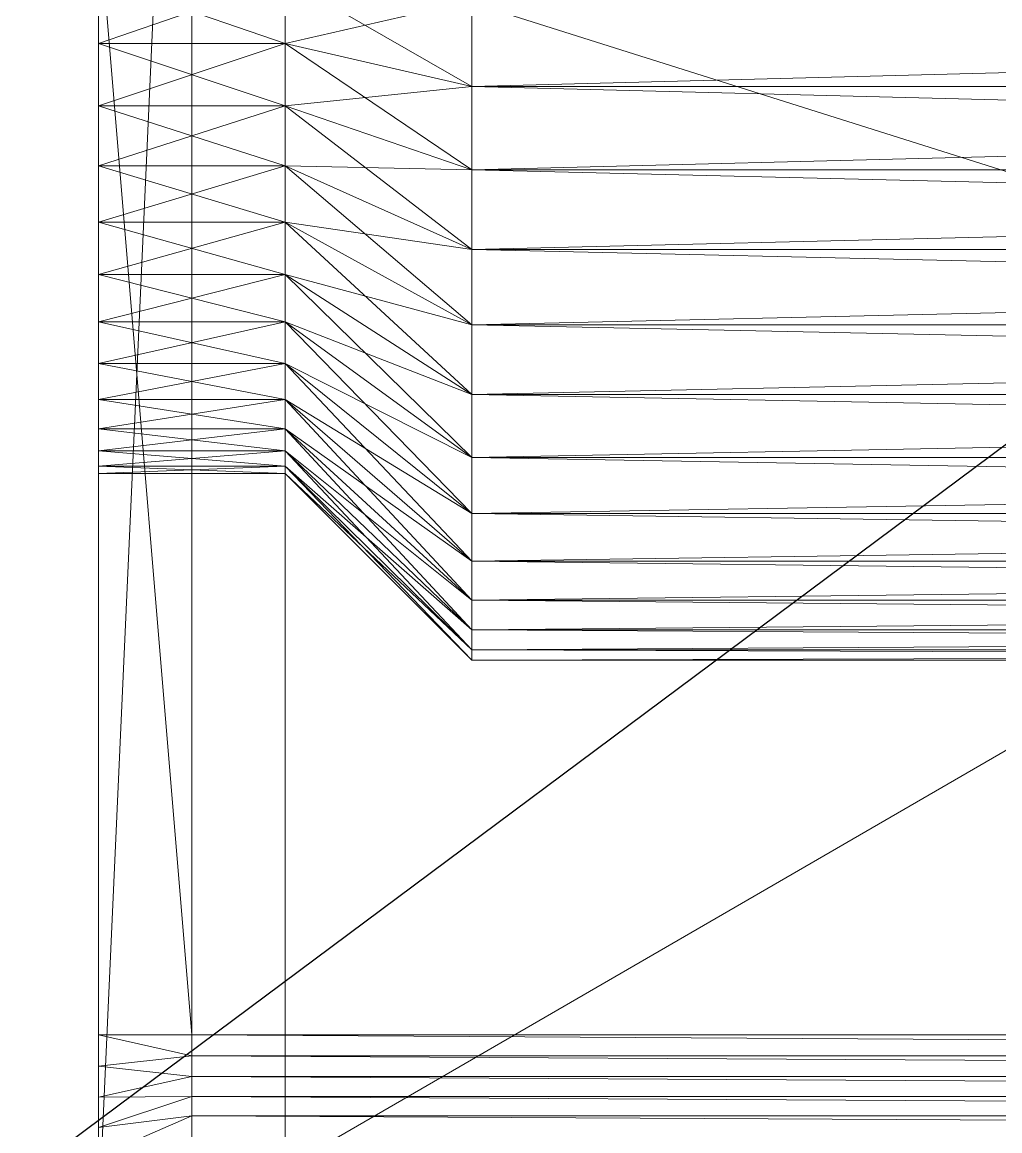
# Model space of a CAD drawing. Header units: millimetres. Extents: x 0 to 420, y 0 to 297.
# Drawn here: x 79.824 to 80.478, y 260.295 to 261.037 of the extents above; entities that cross this region are included whole.
import ezdxf

# ---------------------------------------------------------------- set-up
doc = ezdxf.new("R2010")
doc.units = ezdxf.units.MM
doc.layers.add('1', color=7, linetype='Continuous', true_color=0xffffff)
doc.layers.add('171', color=7, linetype='Continuous', true_color=0xffffff)
doc.dimstyles.get("Standard").update_dxf_attribs({"dimtxt": 0.18, "dimasz": 0.18, "dimexe": 0.18, "dimexo": 0.0625, "dimgap": 0.09, "dimtad": 0, "dimtih": 1, "dimtoh": 1, "dimdec": 4, "dimzin": 0, "dimdsep": 46, "dimtxsty": 'Standard', "dimcen": 0.09, "dimadec": 0, "dimazin": 0, "dimtfac": 1, "dimtdec": 4, "dimtofl": 0, "dimtmove": 0, "dimatfit": 3, "dimfxl": 1, "dimtolj": 1, "dimtzin": 0, "dimarcsym": 0})

msp = doc.modelspace()

# ---------------------------------------------------------------- linework, layer by layer
at = {"layer": '1', "color": 3, "linetype": 'Continuous', "lineweight": 18}
for p, q in [((79.875, 261.60937), (79.875, 260.23437)), ((79.875, 260.23437), (79.875, 261.60937)), ((79.9375, 261.60937), (79.875, 260.23437)), ((79.875, 260.23437), (79.9375, 261.60937)), ((79.9375, 260.23437), (79.9375, 261.60937)), ((82.3125, 261.60937), (79.9375, 260.23437)), ((79.9375, 260.23437), (82.3125, 261.60937)), ((79.9375, 261.60937), (79.9375, 260.23437)), ((79.875, 261.02289), (79.875, 261.10938)), ((79.875, 261.10938), (79.9375, 260.35937)), ((79.875, 261.10938), (79.875, 260.35937)), ((79.9375, 260.35937), (79.875, 261.10938)), ((79.875, 260.35937), (79.875, 261.10938)), ((79.875, 261.10938), (79.875, 261.02289)), ((79.9375, 261.10938), (82.3125, 260.35937)), ((79.9375, 260.35937), (79.9375, 261.10938)), ((79.9375, 261.10938), (79.9375, 260.35937)), ((82.3125, 260.35937), (79.9375, 261.10938)), ((79.875, 261.06584), (80, 261.02289)), ((79.875, 261.06584), (79.875, 261.02289)), ((80, 261.02289), (79.875, 261.06584)), ((79.875, 261.02289), (79.875, 261.06584)), ((80, 261.06584), (79.875, 261.02289)), ((79.875, 261.02289), (80, 261.06584)), ((79.875, 261.06584), (79.875, 261.02289)), ((79.875, 260.23437), (79.875, 261.06584)), ((79.875, 261.06584), (79.875, 260.23437)), ((79.875, 261.02289), (79.875, 261.06584)), ((80, 261.02289), (80, 261.06584)), ((80, 261.02289), (80, 261.06584)), ((80, 261.06584), (80, 261.02289)), ((80, 261.06584), (80.125, 260.99407)), ((80.125, 260.99407), (80, 261.06584)), ((80, 261.06584), (80, 261.02289)), ((80.125, 261.05133), (80, 261.02289)), ((80, 261.02289), (80.125, 261.05133)), ((80.125, 260.99407), (80.125, 261.05133)), ((80.125, 261.05133), (80.125, 260.99407)), ((80.125, 261.05133), (80.125, 260.99407)), ((80.125, 260.99407), (80.125, 261.05133)), ((82.3125, 261.05133), (80.125, 260.99407)), ((80.125, 260.99407), (82.3125, 261.05133)), ((79.875, 261.02289), (80, 261.02289)), ((80, 261.02289), (79.875, 261.02289)), ((79.875, 261.02289), (80, 260.98112)), ((80, 261.02289), (79.875, 261.02289)), ((79.875, 261.02289), (79.875, 260.98112)), ((80, 260.98112), (79.875, 261.02289)), ((79.875, 260.98112), (79.875, 261.02289)), ((80, 261.02289), (79.875, 260.98112)), ((79.875, 261.02289), (80, 261.02289)), ((79.875, 260.98112), (80, 261.02289)), ((79.875, 260.35937), (79.875, 261.02289)), ((79.875, 261.02289), (79.875, 260.98112)), ((79.875, 261.02289), (79.875, 260.35937)), ((79.875, 260.23437), (79.875, 261.02289)), ((79.875, 261.02289), (79.875, 260.23437)), ((79.875, 260.98112), (79.875, 261.02289)), ((80, 261.02289), (80.125, 260.99407)), ((80.125, 260.99407), (80, 261.02289)), ((80, 260.98112), (80, 261.02289)), ((80, 260.98112), (80, 261.02289)), ((80, 261.02289), (80.125, 260.99407)), ((80, 261.02289), (80, 260.98112)), ((80, 261.02289), (80.125, 260.93836)), ((80.125, 260.99407), (80, 261.02289)), ((80.125, 260.93836), (80, 261.02289)), ((80, 261.02289), (80, 260.98112)), ((80.125, 260.99407), (80, 260.98112)), ((80, 260.98112), (80.125, 260.99407)), ((80.125, 260.99407), (82.3125, 260.99407)), ((82.3125, 260.99407), (80.125, 260.99407)), ((80.125, 260.99407), (82.3125, 260.93836)), ((82.3125, 260.99407), (80.125, 260.99407)), ((80.125, 260.93836), (80.125, 260.99407)), ((80.125, 260.99407), (80.125, 260.93836)), ((82.3125, 260.93836), (80.125, 260.99407)), ((80.125, 260.99407), (80.125, 260.93836)), ((80.125, 260.93836), (80.125, 260.99407)), ((82.3125, 260.99407), (80.125, 260.93836)), ((80.125, 260.99407), (82.3125, 260.99407)), ((80.125, 260.93836), (82.3125, 260.99407)), ((79.875, 260.98112), (80, 260.98112)), ((80, 260.98112), (79.875, 260.98112)), ((79.875, 260.98112), (80, 260.94108)), ((80, 260.98112), (79.875, 260.98112)), ((79.875, 260.98112), (79.875, 260.94108)), ((80, 260.94108), (79.875, 260.98112)), ((79.875, 260.94108), (79.875, 260.98112)), ((80, 260.98112), (79.875, 260.94108)), ((79.875, 260.98112), (80, 260.98112)), ((79.875, 260.94108), (80, 260.98112)), ((79.875, 260.98112), (79.875, 260.35937)), ((79.875, 260.33838), (79.875, 260.98112)), ((79.875, 260.98112), (79.875, 260.94108)), ((79.875, 260.98112), (79.875, 260.33838)), ((79.875, 260.35937), (79.875, 260.98112)), ((79.875, 260.23437), (79.875, 260.98112)), ((79.875, 260.19939), (79.875, 260.98112)), ((79.875, 260.98112), (79.875, 260.23437)), ((79.875, 260.16484), (79.875, 260.98112)), ((79.875, 260.98112), (79.875, 260.19939)), ((79.875, 260.13116), (79.875, 260.98112)), ((79.875, 260.98112), (79.875, 260.16484)), ((79.875, 260.09879), (79.875, 260.98112)), ((79.875, 260.98112), (79.875, 260.13116)), ((79.875, 260.98112), (79.875, 260.06811)), ((79.875, 260.94108), (79.875, 260.98112)), ((79.875, 260.06811), (79.875, 260.98112)), ((79.875, 260.98112), (79.875, 260.09879)), ((80, 260.94108), (80, 260.98112)), ((80, 260.98112), (80, 260.94108)), ((80, 260.98112), (80.125, 260.93836)), ((80, 260.98112), (80.125, 260.93836)), ((80, 260.94108), (80, 260.98112)), ((80.125, 260.93836), (80, 260.98112)), ((80, 260.98112), (80.125, 260.88498)), ((80.125, 260.93836), (80, 260.98112)), ((80.125, 260.88498), (80, 260.98112)), ((80, 260.98112), (80, 260.94108)), ((79.875, 260.94108), (80, 260.94108)), ((80, 260.94108), (79.875, 260.94108)), ((79.875, 260.94108), (80, 260.90331)), ((80, 260.94108), (79.875, 260.94108)), ((79.875, 260.94108), (79.875, 260.90331)), ((80, 260.90331), (79.875, 260.94108)), ((79.875, 260.90331), (79.875, 260.94108)), ((80, 260.94108), (79.875, 260.90331)), ((79.875, 260.94108), (80, 260.94108)), ((79.875, 260.90331), (80, 260.94108)), ((79.875, 260.94108), (79.875, 260.33838)), ((79.875, 260.94108), (79.875, 260.31765)), ((79.875, 260.33838), (79.875, 260.94108)), ((79.875, 260.94108), (79.875, 260.29745)), ((79.875, 260.31765), (79.875, 260.94108)), ((79.875, 260.94108), (79.875, 260.27802)), ((79.875, 260.29745), (79.875, 260.94108)), ((79.875, 260.94108), (79.875, 260.25962)), ((79.875, 260.27802), (79.875, 260.94108)), ((79.875, 260.94108), (79.875, 260.24247)), ((79.875, 260.25962), (79.875, 260.94108)), ((79.875, 260.24247), (79.875, 260.94108)), ((79.875, 260.94108), (79.875, 260.90331)), ((79.875, 260.06811), (79.875, 260.94108)), ((79.875, 260.03953), (79.875, 260.94108)), ((79.875, 260.94108), (79.875, 260.06811)), ((79.875, 260.0134), (79.875, 260.94108)), ((79.875, 260.94108), (79.875, 260.03953)), ((79.875, 259.99005), (79.875, 260.94108)), ((79.875, 260.94108), (79.875, 260.0134)), ((79.875, 259.96977), (79.875, 260.94108)), ((79.875, 260.94108), (79.875, 259.99005)), ((79.875, 259.95282), (79.875, 260.94108)), ((79.875, 260.94108), (79.875, 259.96977)), ((79.875, 259.93941), (79.875, 260.94108)), ((79.875, 260.94108), (79.875, 259.95282)), ((79.875, 259.92971), (79.875, 260.94108)), ((79.875, 260.94108), (79.875, 259.93941)), ((79.875, 259.92384), (79.875, 260.94108)), ((79.875, 260.94108), (79.875, 259.92971)), ((79.875, 260.94108), (79.875, 259.92384)), ((79.875, 260.90331), (79.875, 260.94108)), ((80.125, 260.93836), (80, 260.94108)), ((80, 260.90331), (80, 260.94108)), ((80, 260.94108), (80, 260.90331)), ((80, 260.94108), (80.125, 260.88498)), ((80, 260.94108), (80.125, 260.88498)), ((80, 260.90331), (80, 260.94108)), ((80.125, 260.88498), (80, 260.94108)), ((80, 260.94108), (80.125, 260.93836)), ((80, 260.94108), (80.125, 260.83462)), ((80.125, 260.88498), (80, 260.94108)), ((80.125, 260.83462), (80, 260.94108)), ((80, 260.94108), (80, 260.90331)), ((80.125, 260.93836), (82.3125, 260.93836)), ((82.3125, 260.93836), (80.125, 260.93836)), ((80.125, 260.93836), (82.3125, 260.88498)), ((82.3125, 260.93836), (80.125, 260.93836)), ((80.125, 260.88498), (80.125, 260.93836)), ((80.125, 260.93836), (80.125, 260.88498)), ((82.3125, 260.88498), (80.125, 260.93836)), ((80.125, 260.93836), (80.125, 260.88498)), ((80.125, 260.88498), (80.125, 260.93836)), ((82.3125, 260.93836), (80.125, 260.88498)), ((80.125, 260.93836), (82.3125, 260.93836)), ((80.125, 260.88498), (82.3125, 260.93836)), ((79.875, 260.90331), (80, 260.90331)), ((80, 260.90331), (79.875, 260.90331)), ((79.875, 260.90331), (80, 260.86833)), ((80, 260.90331), (79.875, 260.90331)), ((79.875, 260.90331), (79.875, 260.86833)), ((80, 260.86833), (79.875, 260.90331)), ((79.875, 260.86833), (79.875, 260.90331)), ((80, 260.90331), (79.875, 260.86833)), ((79.875, 260.90331), (80, 260.90331)), ((79.875, 260.86833), (80, 260.90331)), ((79.875, 260.90331), (79.875, 260.24247)), ((79.875, 259.92384), (79.875, 260.90331)), ((79.875, 259.92187), (79.875, 260.90331)), ((79.875, 260.90331), (79.875, 259.92384)), ((79.875, 260.90331), (79.875, 259.92187)), ((79.875, 260.86833), (79.875, 260.90331)), ((79.875, 260.90331), (79.875, 259.92187)), ((79.875, 260.24247), (79.875, 260.90331)), ((79.875, 259.92187), (79.875, 260.90331)), ((79.875, 260.90331), (79.875, 260.86833)), ((80.125, 260.88498), (80, 260.90331)), ((80, 260.86833), (80, 260.90331)), ((80, 260.90331), (80, 260.86833)), ((80, 260.90331), (80.125, 260.83462)), ((80, 260.90331), (80.125, 260.83462)), ((80, 260.86833), (80, 260.90331)), ((80.125, 260.83462), (80, 260.90331)), ((80, 260.90331), (80.125, 260.88498)), ((80, 260.90331), (80.125, 260.78798)), ((80.125, 260.83462), (80, 260.90331)), ((80.125, 260.78798), (80, 260.90331)), ((80, 260.90331), (80, 260.86833)), ((80.125, 260.88498), (82.3125, 260.88498)), ((82.3125, 260.88498), (80.125, 260.88498)), ((80.125, 260.88498), (82.3125, 260.83462)), ((82.3125, 260.88498), (80.125, 260.88498)), ((80.125, 260.83462), (80.125, 260.88498)), ((80.125, 260.88498), (80.125, 260.83462)), ((82.3125, 260.83462), (80.125, 260.88498)), ((80.125, 260.88498), (80.125, 260.83462)), ((80.125, 260.83462), (80.125, 260.88498)), ((82.3125, 260.88498), (80.125, 260.83462)), ((80.125, 260.88498), (82.3125, 260.88498)), ((80.125, 260.83462), (82.3125, 260.88498)), ((79.875, 260.86833), (80, 260.86833)), ((80, 260.86833), (79.875, 260.86833)), ((79.875, 260.86833), (80, 260.83661)), ((80, 260.86833), (79.875, 260.86833)), ((79.875, 260.86833), (79.875, 260.83661)), ((80, 260.83661), (79.875, 260.86833)), ((79.875, 260.83661), (79.875, 260.86833)), ((80, 260.86833), (79.875, 260.83661)), ((79.875, 260.86833), (80, 260.86833)), ((79.875, 260.83661), (80, 260.86833)), ((79.875, 259.92187), (79.875, 260.86833)), ((79.875, 260.86833), (79.875, 259.92187)), ((79.875, 260.83661), (79.875, 260.86833)), ((79.875, 260.86833), (79.875, 259.92187)), ((79.875, 259.92187), (79.875, 260.86833)), ((79.875, 260.86833), (79.875, 260.83661)), ((80, 260.83661), (80, 260.86833)), ((80, 260.86833), (80, 260.83661)), ((80.125, 260.83462), (80, 260.86833)), ((80, 260.86833), (80.125, 260.78798)), ((80, 260.86833), (80.125, 260.78798)), ((80, 260.83661), (80, 260.86833)), ((80.125, 260.78798), (80, 260.86833)), ((80, 260.86833), (80.125, 260.83462)), ((80, 260.86833), (80.125, 260.74569)), ((80.125, 260.78798), (80, 260.86833)), ((80.125, 260.74569), (80, 260.86833)), ((80, 260.86833), (80, 260.83661)), ((79.875, 260.83661), (80, 260.83661)), ((80, 260.83661), (79.875, 260.83661)), ((79.875, 260.83661), (80, 260.80858)), ((80, 260.83661), (79.875, 260.83661)), ((79.875, 260.83661), (79.875, 260.80858)), ((80, 260.80858), (79.875, 260.83661)), ((79.875, 260.80858), (79.875, 260.83661)), ((80, 260.83661), (79.875, 260.80858)), ((79.875, 260.83661), (80, 260.83661)), ((79.875, 260.80858), (80, 260.83661)), ((79.875, 259.92187), (79.875, 260.83661)), ((79.875, 260.83661), (79.875, 259.92187)), ((79.875, 260.80858), (79.875, 260.83661)), ((79.875, 259.92187), (79.875, 260.83661)), ((79.875, 260.83661), (79.875, 260.80858)), ((79.875, 260.83661), (79.875, 259.92187)), ((80, 260.80858), (80, 260.83661)), ((80, 260.83661), (80, 260.80858)), ((80.125, 260.78798), (80, 260.83661)), ((80, 260.83661), (80.125, 260.74569)), ((80, 260.83661), (80.125, 260.74569)), ((80, 260.80858), (80, 260.83661)), ((80.125, 260.74569), (80, 260.83661)), ((80, 260.83661), (80.125, 260.78798)), ((80, 260.83661), (80.125, 260.70831)), ((80.125, 260.74569), (80, 260.83661)), ((80.125, 260.70831), (80, 260.83661)), ((80, 260.83661), (80, 260.80858)), ((80.125, 260.83462), (82.3125, 260.83462)), ((82.3125, 260.83462), (80.125, 260.83462)), ((80.125, 260.83462), (82.3125, 260.78798)), ((82.3125, 260.83462), (80.125, 260.83462)), ((80.125, 260.78798), (80.125, 260.83462)), ((80.125, 260.83462), (80.125, 260.78798)), ((82.3125, 260.78798), (80.125, 260.83462)), ((80.125, 260.83462), (80.125, 260.78798)), ((80.125, 260.78798), (80.125, 260.83462)), ((82.3125, 260.83462), (80.125, 260.78798)), ((80.125, 260.83462), (82.3125, 260.83462)), ((80.125, 260.78798), (82.3125, 260.83462)), ((79.875, 260.80858), (80, 260.80858)), ((80, 260.80858), (79.875, 260.80858)), ((79.875, 260.80858), (80, 260.78462)), ((80, 260.80858), (79.875, 260.80858)), ((79.875, 260.80858), (79.875, 260.78462)), ((80, 260.78462), (79.875, 260.80858)), ((79.875, 260.78462), (79.875, 260.80858)), ((80, 260.80858), (79.875, 260.78462)), ((79.875, 260.80858), (80, 260.80858)), ((79.875, 260.78462), (80, 260.80858)), ((79.875, 259.92187), (79.875, 260.80858)), ((79.875, 260.80858), (79.875, 259.92187)), ((79.875, 260.78462), (79.875, 260.80858)), ((79.875, 259.92187), (79.875, 260.80858)), ((79.875, 260.80858), (79.875, 260.78462)), ((79.875, 260.80858), (79.875, 259.92187)), ((80, 260.78462), (80, 260.80858)), ((80, 260.80858), (80, 260.78462)), ((80.125, 260.74569), (80, 260.80858)), ((80, 260.80858), (80.125, 260.70831)), ((80, 260.80858), (80.125, 260.70831)), ((80, 260.78462), (80, 260.80858)), ((80.125, 260.70831), (80, 260.80858)), ((80, 260.80858), (80.125, 260.74569)), ((80, 260.80858), (80.125, 260.67636)), ((80.125, 260.70831), (80, 260.80858)), ((80.125, 260.67636), (80, 260.80858)), ((80, 260.80858), (80, 260.78462)), ((79.875, 260.78462), (80, 260.78462)), ((80, 260.78462), (79.875, 260.78462)), ((79.875, 260.78462), (80, 260.76504)), ((80, 260.78462), (79.875, 260.78462)), ((79.875, 260.78462), (79.875, 260.76504)), ((80, 260.76504), (79.875, 260.78462)), ((79.875, 260.76504), (79.875, 260.78462)), ((80, 260.78462), (79.875, 260.76504)), ((79.875, 260.78462), (80, 260.78462)), ((79.875, 260.76504), (80, 260.78462)), ((79.875, 259.92187), (79.875, 260.78462)), ((79.875, 260.78462), (79.875, 259.92187)), ((79.875, 260.76504), (79.875, 260.78462)), ((79.875, 259.92187), (79.875, 260.78462)), ((79.875, 260.78462), (79.875, 260.76504)), ((79.875, 260.78462), (79.875, 259.92187)), ((80, 260.76504), (80, 260.78462)), ((80, 260.78462), (80, 260.76504)), ((80.125, 260.70831), (80, 260.78462)), ((80, 260.78462), (80.125, 260.67636)), ((80, 260.78462), (80.125, 260.67636)), ((80, 260.76504), (80, 260.78462)), ((80.125, 260.67636), (80, 260.78462)), ((80, 260.78462), (80.125, 260.70831)), ((80, 260.78462), (80.125, 260.65027)), ((80.125, 260.67636), (80, 260.78462)), ((80.125, 260.65027), (80, 260.78462)), ((80, 260.78462), (80, 260.76504)), ((80.125, 260.78798), (82.3125, 260.78798)), ((82.3125, 260.78798), (80.125, 260.78798)), ((80.125, 260.78798), (82.3125, 260.74569)), ((82.3125, 260.78798), (80.125, 260.78798)), ((80.125, 260.74569), (80.125, 260.78798)), ((80.125, 260.78798), (80.125, 260.74569)), ((82.3125, 260.74569), (80.125, 260.78798)), ((80.125, 260.78798), (80.125, 260.74569)), ((80.125, 260.74569), (80.125, 260.78798)), ((82.3125, 260.78798), (80.125, 260.74569)), ((80.125, 260.78798), (82.3125, 260.78798)), ((80.125, 260.74569), (82.3125, 260.78798)), ((79.875, 260.76504), (80, 260.76504)), ((80, 260.76504), (79.875, 260.76504)), ((79.875, 260.76504), (80, 260.75013)), ((80, 260.76504), (79.875, 260.76504)), ((79.875, 260.76504), (79.875, 260.75013)), ((80, 260.75013), (79.875, 260.76504)), ((79.875, 260.75013), (79.875, 260.76504)), ((80, 260.76504), (79.875, 260.75013)), ((79.875, 260.76504), (80, 260.76504)), ((79.875, 260.75013), (80, 260.76504)), ((79.875, 259.92187), (79.875, 260.76504)), ((79.875, 260.76504), (79.875, 259.92187)), ((79.875, 260.75013), (79.875, 260.76504)), ((79.875, 259.92187), (79.875, 260.76504)), ((79.875, 260.76504), (79.875, 260.75013)), ((79.875, 260.76504), (79.875, 259.92187)), ((80, 260.75013), (80, 260.76504)), ((80, 260.76504), (80, 260.75013)), ((80.125, 260.67636), (80, 260.76504)), ((80, 260.76504), (80.125, 260.65027)), ((80, 260.76504), (80.125, 260.65027)), ((80, 260.75013), (80, 260.76504)), ((80.125, 260.65027), (80, 260.76504)), ((80, 260.76504), (80.125, 260.67636)), ((80, 260.76504), (80.125, 260.63038)), ((80.125, 260.65027), (80, 260.76504)), ((80.125, 260.63038), (80, 260.76504)), ((80, 260.76504), (80, 260.75013)), ((79.875, 260.75013), (80, 260.75013)), ((80, 260.75013), (79.875, 260.75013)), ((79.875, 260.75013), (80, 260.74007)), ((80, 260.75013), (79.875, 260.75013)), ((79.875, 260.75013), (79.875, 260.74007)), ((80, 260.74007), (79.875, 260.75013)), ((79.875, 260.74007), (79.875, 260.75013)), ((80, 260.75013), (79.875, 260.74007)), ((79.875, 260.75013), (80, 260.75013)), ((79.875, 260.74007), (80, 260.75013)), ((79.875, 260.75013), (79.875, 259.92187)), ((79.875, 260.74007), (79.875, 260.75013)), ((79.875, 259.92187), (79.875, 260.75013)), ((79.875, 260.75013), (79.875, 259.92187)), ((79.875, 259.92187), (79.875, 260.75013)), ((79.875, 260.75013), (79.875, 260.74007)), ((80, 260.74007), (80, 260.75013)), ((80, 260.75013), (80, 260.74007)), ((80.125, 260.65027), (80, 260.75013)), ((80, 260.75013), (80.125, 260.63038)), ((80, 260.75013), (80.125, 260.63038)), ((80, 260.74007), (80, 260.75013)), ((80.125, 260.63038), (80, 260.75013)), ((80, 260.75013), (80.125, 260.65027)), ((80, 260.75013), (80.125, 260.61697)), ((80.125, 260.63038), (80, 260.75013)), ((80.125, 260.61697), (80, 260.75013)), ((80, 260.75013), (80, 260.74007)), ((80.125, 260.74569), (82.3125, 260.74569)), ((82.3125, 260.74569), (80.125, 260.74569)), ((80.125, 260.74569), (82.3125, 260.70831)), ((82.3125, 260.74569), (80.125, 260.74569)), ((80.125, 260.70831), (80.125, 260.74569)), ((80.125, 260.74569), (80.125, 260.70831)), ((82.3125, 260.70831), (80.125, 260.74569)), ((80.125, 260.74569), (80.125, 260.70831)), ((80.125, 260.70831), (80.125, 260.74569)), ((82.3125, 260.74569), (80.125, 260.70831)), ((80.125, 260.74569), (82.3125, 260.74569)), ((80.125, 260.70831), (82.3125, 260.74569)), ((79.875, 260.74007), (80, 260.74007)), ((80, 260.74007), (79.875, 260.74007)), ((79.875, 260.74007), (80, 260.73501)), ((80, 260.74007), (79.875, 260.74007)), ((79.875, 260.74007), (79.875, 260.73501)), ((80, 260.73501), (79.875, 260.74007)), ((79.875, 260.73501), (79.875, 260.74007)), ((80, 260.74007), (79.875, 260.73501)), ((79.875, 260.74007), (80, 260.74007)), ((79.875, 260.73501), (80, 260.74007)), ((79.875, 259.92187), (79.875, 260.74007)), ((79.875, 260.74007), (79.875, 259.92187)), ((79.875, 260.73501), (79.875, 260.74007)), ((79.875, 259.92187), (79.875, 260.74007)), ((79.875, 260.74007), (79.875, 260.73501)), ((79.875, 260.74007), (79.875, 259.92187)), ((80, 260.73501), (80, 260.74007)), ((80, 260.74007), (80, 260.73501)), ((80.125, 260.63038), (80, 260.74007)), ((80, 260.74007), (80.125, 260.61697)), ((80, 260.74007), (80.125, 260.61697)), ((80, 260.73501), (80, 260.74007)), ((80.125, 260.61697), (80, 260.74007)), ((80, 260.74007), (80.125, 260.63038)), ((80, 260.74007), (80.125, 260.61022)), ((80.125, 260.61697), (80, 260.74007)), ((80.125, 260.61022), (80, 260.74007)), ((80, 260.74007), (80, 260.73501)), ((79.875, 260.73501), (80, 260.73501)), ((80, 260.73501), (79.875, 260.73501)), ((79.875, 260.73501), (80, 260.73501)), ((80, 260.73501), (79.875, 260.73501)), ((79.875, 260.73501), (80, 260.73501)), ((80, 260.73501), (79.875, 260.73501)), ((79.875, 259.92187), (79.875, 260.73501)), ((79.875, 259.92187), (79.875, 260.73501)), ((79.875, 260.73501), (79.875, 259.92187)), ((79.875, 259.92187), (79.875, 260.73501)), ((79.875, 260.73501), (79.875, 259.92187)), ((79.875, 260.73501), (79.875, 259.92187)), ((80.125, 260.61697), (80, 260.73501)), ((80, 260.73501), (80.125, 260.61022)), ((80, 260.73501), (80.125, 260.61022)), ((80.125, 260.61022), (80, 260.73501)), ((80.125, 260.61022), (80, 260.73501)), ((80, 260.73501), (80.125, 260.61022)), ((80.125, 260.61022), (80, 260.73501)), ((80, 260.73501), (80.125, 260.61697)), ((80.125, 260.70831), (82.3125, 260.70831)), ((82.3125, 260.70831), (80.125, 260.70831)), ((80.125, 260.70831), (82.3125, 260.67636)), ((82.3125, 260.70831), (80.125, 260.70831)), ((80.125, 260.67636), (80.125, 260.70831)), ((80.125, 260.70831), (80.125, 260.67636)), ((82.3125, 260.67636), (80.125, 260.70831)), ((80.125, 260.70831), (80.125, 260.67636)), ((80.125, 260.67636), (80.125, 260.70831)), ((82.3125, 260.70831), (80.125, 260.67636)), ((80.125, 260.70831), (82.3125, 260.70831)), ((80.125, 260.67636), (82.3125, 260.70831)), ((80.125, 260.67636), (82.3125, 260.67636)), ((82.3125, 260.67636), (80.125, 260.67636)), ((80.125, 260.67636), (82.3125, 260.65027)), ((82.3125, 260.67636), (80.125, 260.67636)), ((80.125, 260.65027), (80.125, 260.67636)), ((80.125, 260.67636), (80.125, 260.65027)), ((82.3125, 260.65027), (80.125, 260.67636)), ((80.125, 260.67636), (80.125, 260.65027)), ((80.125, 260.65027), (80.125, 260.67636)), ((82.3125, 260.67636), (80.125, 260.65027)), ((80.125, 260.67636), (82.3125, 260.67636)), ((80.125, 260.65027), (82.3125, 260.67636)), ((80.125, 260.65027), (82.3125, 260.65027)), ((82.3125, 260.65027), (80.125, 260.65027)), ((80.125, 260.65027), (82.3125, 260.63038)), ((82.3125, 260.65027), (80.125, 260.65027)), ((80.125, 260.63038), (80.125, 260.65027)), ((80.125, 260.65027), (80.125, 260.63038)), ((82.3125, 260.63038), (80.125, 260.65027)), ((80.125, 260.65027), (80.125, 260.63038)), ((80.125, 260.63038), (80.125, 260.65027)), ((82.3125, 260.65027), (80.125, 260.63038)), ((80.125, 260.65027), (82.3125, 260.65027)), ((80.125, 260.63038), (82.3125, 260.65027)), ((80.125, 260.63038), (82.3125, 260.63038)), ((82.3125, 260.63038), (80.125, 260.63038)), ((80.125, 260.63038), (82.3125, 260.61697)), ((82.3125, 260.63038), (80.125, 260.63038)), ((80.125, 260.61697), (80.125, 260.63038)), ((80.125, 260.63038), (80.125, 260.61697)), ((82.3125, 260.61697), (80.125, 260.63038)), ((80.125, 260.63038), (80.125, 260.61697)), ((80.125, 260.61697), (80.125, 260.63038)), ((82.3125, 260.63038), (80.125, 260.61697)), ((80.125, 260.63038), (82.3125, 260.63038)), ((80.125, 260.61697), (82.3125, 260.63038)), ((80.125, 260.61697), (82.3125, 260.61697)), ((82.3125, 260.61697), (80.125, 260.61697)), ((80.125, 260.61697), (82.3125, 260.61022)), ((82.3125, 260.61697), (80.125, 260.61697)), ((80.125, 260.61022), (80.125, 260.61697)), ((80.125, 260.61697), (80.125, 260.61022)), ((82.3125, 260.61022), (80.125, 260.61697)), ((80.125, 260.61697), (80.125, 260.61022)), ((80.125, 260.61022), (80.125, 260.61697)), ((82.3125, 260.61697), (80.125, 260.61022)), ((80.125, 260.61697), (82.3125, 260.61697)), ((80.125, 260.61022), (82.3125, 260.61697)), ((80.125, 260.61022), (82.3125, 260.61022)), ((82.3125, 260.61022), (80.125, 260.61022)), ((80.125, 260.61022), (82.3125, 260.61022)), ((82.3125, 260.61022), (80.125, 260.61022)), ((80.125, 260.61022), (82.3125, 260.61022)), ((82.3125, 260.61022), (80.125, 260.61022)), ((79.875, 260.35937), (79.9375, 260.35937)), ((79.875, 260.35937), (79.9375, 260.34538)), ((79.9375, 260.35937), (79.875, 260.35937)), ((79.875, 260.35937), (79.875, 260.33838)), ((79.9375, 260.34538), (79.875, 260.35937)), ((79.875, 260.33838), (79.875, 260.35937)), ((79.9375, 260.35937), (82.3125, 260.35937)), ((79.9375, 260.35937), (82.3125, 260.34538)), ((82.3125, 260.35937), (79.9375, 260.35937)), ((79.9375, 260.34538), (79.9375, 260.35937)), ((79.9375, 260.35937), (79.9375, 260.34538)), ((82.3125, 260.34538), (79.9375, 260.35937)), ((79.875, 260.33838), (79.9375, 260.34538)), ((79.9375, 260.34538), (79.875, 260.33838)), ((79.9375, 260.34538), (82.3125, 260.34538)), ((79.9375, 260.34538), (82.3125, 260.33156)), ((82.3125, 260.34538), (79.9375, 260.34538)), ((79.9375, 260.33156), (79.9375, 260.34538)), ((79.9375, 260.34538), (79.9375, 260.33156)), ((82.3125, 260.33156), (79.9375, 260.34538)), ((79.875, 260.33838), (79.9375, 260.33156)), ((79.875, 260.33838), (79.875, 260.31765)), ((79.9375, 260.33156), (79.875, 260.33838)), ((79.875, 260.31765), (79.875, 260.33838)), ((79.9375, 260.33156), (79.875, 260.31765)), ((79.875, 260.31765), (79.9375, 260.33156)), ((79.9375, 260.33156), (82.3125, 260.33156)), ((79.9375, 260.33156), (82.3125, 260.31809)), ((82.3125, 260.33156), (79.9375, 260.33156)), ((79.9375, 260.33156), (79.9375, 260.31809)), ((82.3125, 260.31809), (79.9375, 260.33156)), ((79.9375, 260.31809), (79.9375, 260.33156)), ((79.875, 260.31765), (79.9375, 260.31809)), ((79.9375, 260.31809), (79.875, 260.29745)), ((79.875, 260.29745), (79.9375, 260.31809)), ((79.9375, 260.31809), (79.875, 260.31765)), ((79.875, 260.31765), (79.875, 260.29745)), ((79.875, 260.29745), (79.875, 260.31765)), ((79.9375, 260.31809), (82.3125, 260.31809)), ((79.9375, 260.31809), (82.3125, 260.30514)), ((82.3125, 260.31809), (79.9375, 260.31809)), ((79.9375, 260.31809), (79.9375, 260.30514)), ((82.3125, 260.30514), (79.9375, 260.31809)), ((79.9375, 260.30514), (79.9375, 260.31809)), ((79.875, 260.29745), (79.9375, 260.30514)), ((79.9375, 260.30514), (79.875, 260.27802)), ((79.875, 260.27802), (79.9375, 260.30514)), ((79.9375, 260.30514), (79.875, 260.29745)), ((79.9375, 260.30514), (82.3125, 260.30514)), ((79.9375, 260.30514), (82.3125, 260.29287)), ((82.3125, 260.30514), (79.9375, 260.30514)), ((79.9375, 260.30514), (79.9375, 260.29287)), ((82.3125, 260.29287), (79.9375, 260.30514)), ((79.9375, 260.29287), (79.9375, 260.30514)), ((79.875, 260.29745), (79.875, 260.27802)), ((79.875, 260.27802), (79.875, 260.29745))]:
    msp.add_line(p, q, dxfattribs=at)
at = {"layer": '1', "color": 155, "linetype": 'Continuous', "lineweight": 18}
msp.add_lwpolyline([(80, 261.60937), (80, 260.23437), (80, 260.19939), (80, 260.16484), (80, 260.13116), (80, 260.09879), (80, 260.06811), (80, 260.03953), (80, 260.0134), (80, 259.99005), (80, 259.96977), (80, 259.95282), (80, 259.93941), (80, 259.92971), (80, 259.92384), (80, 259.92187), (80.00003, 259.92185)], dxfattribs=at)

# ---------------------------------------------------------------- leaders
at = {"layer": '171', "color": 156, "linetype": 'Continuous', "lineweight": 13}
for points in [[(113.75, 266.67188), (54.05874, 231.55416)], [(82.13382, 261.98438), (53.81841, 240.89625)], [(80, 261.96938), (54.05874, 252.08777)], [(109.025, 261.42188), (54.05874, 217.36737)]]:
    msp.add_leader(points, dimstyle='Standard', override={"dimasz": 0.3}, dxfattribs=at)

doc.saveas('drawing.dxf')
